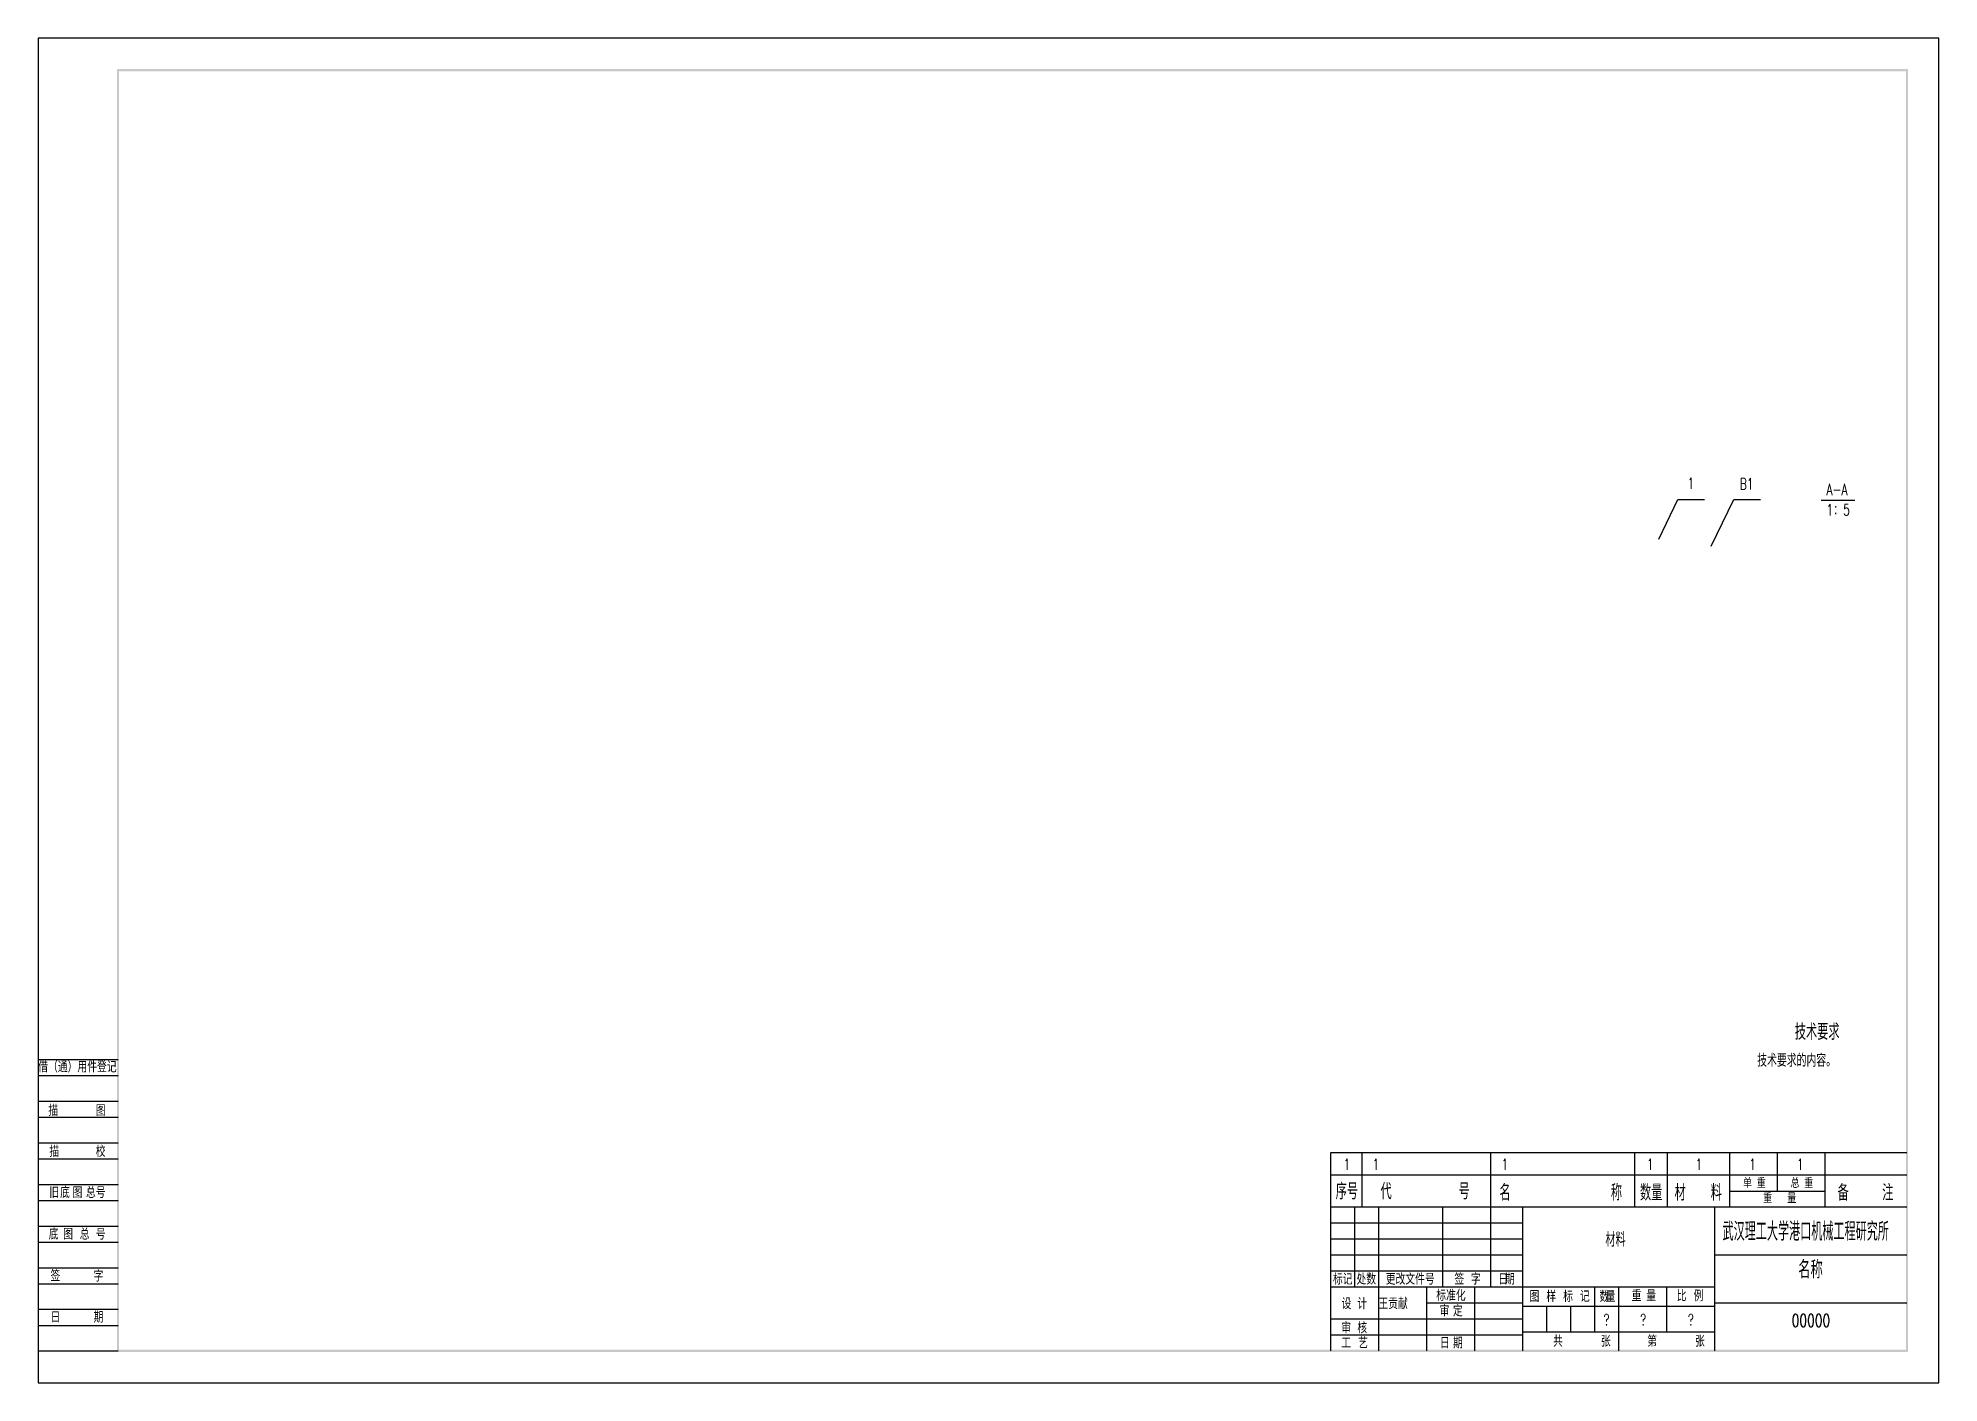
# Model space of a CAD drawing. Extents: x 189 to 783, y -59 to 361.
import ezdxf
from ezdxf.enums import TextEntityAlignment as Align

# ---------------------------------------------------------------- set-up
doc = ezdxf.new("R2010")
doc.units = 0
doc.header["$MEASUREMENT"] = 0
doc.layers.add('L1', color=2, linetype='CONTINUOUS')
doc.layers.add('L3', color=4, linetype='CONTINUOUS')
doc.styles.add('HZ', font='txt', dxfattribs={"width": 0.7, "bigfont": 'hztxt'})
doc.styles.add('HZTXT', font='ROMANS', dxfattribs={"width": 0.7, "bigfont": 'HZTXT'})

msp = doc.modelspace()

# ---------------------------------------------------------------- linework, layer by layer
at = {"layer": 'L1'}
for p, q in [((593.17, -3.89), (593.17, 13.11)), ((593.17, -48.89), (593.17, -3.89))]:
    msp.add_line(p, q, dxfattribs=at)
msp.add_point((593.17, -3.89), dxfattribs=at)
for points in [[(772.82, 350.76), (773.52, 351.46), (214.52, 350.76), (213.82, 351.46)], [(214.52, 350.76), (213.82, 351.46), (214.52, -48.89), (213.82, -48.89)], [(772.82, -48.54), (773.52, -49.24), (772.82, 350.76), (773.52, 351.46)], [(214.17, -48.54), (214.17, -49.24), (772.82, -48.54), (773.52, -49.24)]]:
    msp.add_trace(points, dxfattribs=at)
at = {"layer": 'L3'}
for p, q in [((695.58, 204.62), (701.55, 216.99)), ((701.55, 216.99), (709.91, 216.99)), ((712, 202.42), (719.07, 216.99)), ((719.07, 216.99), (727.43, 216.99)), ((746.33, 216.79), (756.88, 216.79)), ((189.17, 42.11), (214.17, 42.11)), ((189.17, 37.11), (214.17, 37.11)), ((189.17, 29.11), (214.17, 29.11)), ((189.17, 24.11), (214.17, 24.11)), ((189.17, 16.11), (214.17, 16.11)), ((593.17, 13.11), (773.17, 13.11)), ((602.9, -3.89), (602.9, 13.11)), ((643.17, -3.89), (643.17, 13.11)), ((688.09, -3.89), (688.09, 13.11)), ((698.31, -3.89), (698.31, 13.11)), ((717.83, -3.89), (717.83, 13.11)), ((732.7, 1.02), (732.7, 13.11)), ((747.57, -3.89), (747.57, 13.11)), ((189.17, 11.11), (214.17, 11.11)), ((593.17, 6.11), (773.17, 6.11)), ((189.17, 3.11), (214.17, 3.11)), ((717.83, 1.02), (747.57, 1.02)), ((189.17, -1.89), (214.17, -1.89)), ((593.17, -3.89), (773.17, -3.89)), ((600.67, -28.89), (600.67, -3.89)), ((608.17, -48.89), (608.17, -3.89)), ((628.17, -28.89), (628.17, -3.89)), ((643.17, -28.89), (643.17, -3.89)), ((653.17, -48.89), (653.17, -3.89)), ((713.17, -48.89), (713.17, -3.89)), ((189.17, -9.89), (214.17, -9.89)), ((593.17, -8.89), (653.17, -8.89)), ((189.17, -14.89), (214.17, -14.89)), ((593.17, -13.89), (653.17, -13.89)), ((189.17, -22.89), (214.17, -22.89)), ((593.17, -18.89), (653.17, -18.89)), ((713.17, -18.89), (773.17, -18.89)), ((189.17, -27.89), (214.17, -27.89)), ((593.17, -23.89), (653.17, -23.89)), ((593.17, -28.89), (653.17, -28.89)), ((623.17, -48.89), (623.17, -28.89)), ((638.17, -48.89), (638.17, -28.89)), ((653.17, -28.89), (713.17, -28.89)), ((675.67, -42.89), (675.67, -28.89)), ((683.17, -48.89), (683.17, -28.89)), ((698.17, -42.89), (698.17, -28.89)), ((623.17, -33.89), (653.17, -33.89)), ((653.17, -34.89), (713.17, -34.89)), ((660.67, -42.89), (660.67, -34.89)), ((668.17, -42.89), (668.17, -34.89)), ((713.17, -33.89), (773.17, -33.89)), ((189.17, -35.89), (214.17, -35.89)), ((189.17, -40.89), (214.17, -40.89)), ((593.17, -38.89), (653.17, -38.89)), ((593.17, -43.89), (653.17, -43.89)), ((653.17, -42.89), (713.17, -42.89)), ((189.17, -48.89), (214.17, -48.89))]:
    msp.add_line(p, q, dxfattribs=at)
msp.add_lwpolyline([(189.17, -58.89), (783.17, -58.89), (783.17, 361.11), (189.17, 361.11)], close=True, dxfattribs=at)

# ---------------------------------------------------------------- texts
at = {"layer": 'L1', "style": 'HZTXT', "width": 0.7}
for s, height, p in [('序号', 5, (598.17, -1.54)), ('代        号', 5, (622.59, -1.54)), ('名            称', 5, (664.99, -1.93)), ('数量', 5, (693.24, -1.93)), ('材   料', 5, (707.94, -1.93)), ('单 重', 3, (725.49, 2.02)), ('重   量', 3, (733.4, -2.72)), ('总 重', 3, (740.34, 2.02)), ('备    注', 5, (760.2, -1.93)), ('名称', 5.5, (743.03, -26.25)), ('00000', 4, (743.17, -41.39))]:
    msp.add_text(s, height=height, dxfattribs=at).set_placement(p, align=Align.CENTER)
at = {"layer": 'L1', "style": 'HZTXT', "width": 0.6}
msp.add_text('武汉理工大学港口机械工程研究所', height=5.775, dxfattribs=at).set_placement((715.54, -14.47))
at = {"layer": 'L3', "width": 0.7}
for s, height, style, p in [('1', 3.5, 'HZTXT', (705.67, 220.3)), ('B1', 3.5, 'HZTXT', (723.08, 220.12)), ('借（通）用件登记', 3.5, 'HZTXT', (201.48, 38.1)), ('1', 3.5, 'HZTXT', (598.17, 7.62)), ('1', 3.5, 'HZTXT', (692.97, 7.62)), ('1', 3.5, 'HZTXT', (708.15, 7.62)), ('1', 3.5, 'HZTXT', (724.88, 7.62)), ('1', 3.5, 'HZTXT', (739.75, 7.62)), ('底', 3.5, 'HZTXT', (197.6, -1.14)), ('图', 3.5, 'HZTXT', (201.48, -1.14)), ('总', 3.5, 'HZTXT', (205.68, -1.14)), ('底', 3.5, 'HZTXT', (194.04, -14.14)), ('图', 3.5, 'HZTXT', (198.57, -14.14)), ('总', 3.5, 'HZTXT', (203.74, -14.14)), ('材料 ', 4.5, 'HZTXT', (683.18, -16.35)), ('标记', 3.5, 'HZ', (596.86, -28.2)), ('处数', 3.5, 'HZ', (604.22, -28.2)), ('更改文件号', 3.5, 'HZ', (617.94, -28.2)), ('标准化', 3.5, 'HZ', (630.68, -33.28)), ('图 样 标 记', 3.5, 'HZ', (664.64, -33.58)), ('?', 3.5, 'HZTXT', (679.26, -40.89)), ('?', 3.5, 'HZTXT', (690.69, -40.89)), ('?', 3.5, 'HZTXT', (705.67, -40.89)), ('共     张', 3.5, 'HZ', (671.58, -47.57)), ('第     张', 3.5, 'HZ', (701, -47.57))]:
    msp.add_text(s, height=height, dxfattribs=dict(at, style=style)).set_placement(p, align=Align.CENTER)
for s, height, style, p in [('A-A', 3.5, 'HZTXT', (748.04, 218.38)), ('1：5', 3.5, 'HZTXT', (748.04, 212.02)), ('技术要求', 5, 'HZTXT', (738.12, 48.26)), ('技术要求的内容。', 4, 'HZTXT', (726.36, 39.85)), ('描', 3.5, 'HZTXT', (192.38, 24.49)), ('描', 3.5, 'HZTXT', (192.71, 11.68)), ('1', 3.5, 'HZTXT', (606.2, 7.62)), ('1', 3.5, 'HZTXT', (646.48, 7.62)), ('旧', 3.5, 'HZTXT', (192.71, -1.14)), ('签', 3.5, 'HZTXT', (193.07, -27.17)), ('签', 3.5, 'HZ', (631.75, -28.2)), ('日', 3.5, 'HZ', (645.47, -28.2)), ('重', 3.5, 'HZ', (687.12, -33.38)), ('比', 3.5, 'HZ', (701.21, -33.38)), ('设', 3.5, 'HZ', (596.5, -35.85)), ('审', 3.5, 'HZ', (627.12, -38.11)), ('数', 3.5, 'HZ', (677.08, -33.59)), ('日', 3.5, 'HZTXT', (193.07, -40.05)), ('审', 3.5, 'HZ', (596.38, -43.43)), ('工', 3.5, 'HZ', (596.38, -48.12)), ('日', 3.5, 'HZ', (627.24, -48.12))]:
    msp.add_text(s, height=height, dxfattribs=dict(at, style=style)).set_placement(p)
for s, style, p in [(' 图', 'HZTXT', (210.27, 24.49)), ('校', 'HZTXT', (210.27, 11.68)), ('号', 'HZTXT', (210.27, -1.14)), ('号', 'HZTXT', (210.27, -14.14)), ('字', 'HZTXT', (209.57, -27.23)), ('字', 'HZ', (639.97, -28.2)), ('期', 'HZ', (650.57, -28.2)), ('量', 'HZ', (694.75, -33.38)), ('例', 'HZ', (709.55, -33.38)), ('计', 'HZ', (604.48, -35.85)), ('王贡献', 'HZ', (617.2, -35.85)), ('定', 'HZ', (634.38, -38.11)), ('量', 'HZ', (682.02, -33.58)), ('期', 'HZTXT', (209.57, -40.05)), ('核', 'HZ', (604.48, -43.43)), ('艺', 'HZ', (604.72, -48.12)), ('期', 'HZ', (634.38, -48.12))]:
    msp.add_text(s, height=3.5, dxfattribs=dict(at, style=style)).set_placement(p, align=Align.RIGHT)

doc.saveas('drawing.dxf')
